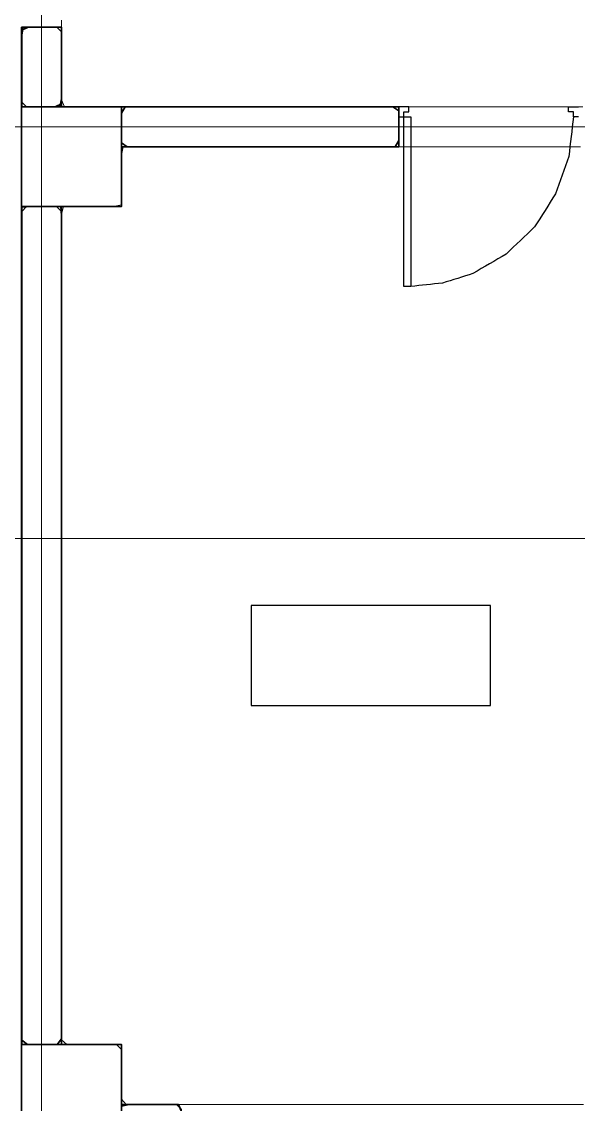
# Model space of a CAD drawing. Header units: metres. Extents: x 0 to 434, y -50 to 331.
# Drawn here: x 126.4 to 154.3, y 78.1 to 132.4 of the extents above; entities that cross this region are included whole.
import ezdxf

# ---------------------------------------------------------------- set-up
doc = ezdxf.new("R2010")
doc.units = ezdxf.units.M
for name, color, linetype in [('A-ANNO', 7, 'Continuous'), ('A-COLU', 7, 'Continuous'), ('A-DOOR', 7, 'Continuous'), ('A-MAT', 7, 'Continuous'), ('A-WALL', 7, 'Continuous')]:
    doc.layers.add(name, color=color, linetype=linetype)

msp = doc.modelspace()

# ---------------------------------------------------------------- linework, layer by layer
at = {"linetype": 'Continuous', "lineweight": 25}
msp.add_lwpolyline([(137.899, 98.127), (149.899, 98.127), (149.899, 103.127), (137.899, 103.127), (137.899, 98.127)], close=True, dxfattribs=at)
at = {"layer": 'A-ANNO', "linetype": 'Continuous', "lineweight": 18, "true_color": 0x000000}
for p, q in [((127.399, 224.487), (127.399, 36.119)), ((80.3, 127.127), (340.779, 127.127)), ((103.402, 106.484), (353.399, 106.484))]:
    msp.add_line(p, q, dxfattribs=at)
at = {"layer": 'A-COLU', "linetype": 'Continuous', "lineweight": 35, "true_color": 0x000000}
for points in [[(126.399, 128.127), (126.899, 128.127), (127.399, 128.127), (127.899, 128.127), (128.399, 128.127), (128.899, 128.127), (129.399, 128.127), (129.899, 128.127), (130.399, 128.127), (130.899, 128.127), (131.399, 128.127)], [(126.399, 123.127), (126.399, 123.627), (126.399, 124.127), (126.399, 124.627), (126.399, 125.127), (126.399, 125.627), (126.399, 126.127), (126.399, 126.627), (126.399, 127.127), (126.399, 127.627), (126.399, 128.127)], [(131.399, 128.127), (131.399, 127.627), (131.399, 127.127), (131.399, 126.627), (131.399, 126.127), (131.399, 125.627), (131.399, 125.127), (131.399, 124.627), (131.399, 124.127), (131.399, 123.627), (131.399, 123.127)], [(131.399, 123.127), (130.899, 123.127), (130.399, 123.127), (129.899, 123.127), (129.399, 123.127), (128.899, 123.127), (128.399, 123.127), (127.899, 123.127), (127.399, 123.127), (126.899, 123.127), (126.399, 123.127)], [(126.399, 81.127), (126.899, 81.127), (127.399, 81.127), (127.899, 81.127), (128.399, 81.127), (128.899, 81.127), (129.399, 81.127), (129.899, 81.127), (130.399, 81.127), (130.899, 81.127), (131.399, 81.127)], [(126.399, 76.127), (126.399, 76.627), (126.399, 77.127), (126.399, 77.627), (126.399, 78.127), (126.399, 78.627), (126.399, 79.127), (126.399, 79.627), (126.399, 80.127), (126.399, 80.627), (126.399, 81.127)], [(126.399, 78.127), (126.399, 78.627), (126.399, 79.127), (126.399, 79.627), (126.399, 80.127), (126.399, 80.627), (126.399, 81.127), (126.399, 81.127), (126.899, 81.127), (127.399, 81.127), (127.899, 81.127), (128.399, 81.127), (128.899, 81.127), (129.399, 81.127), (129.899, 81.127), (130.399, 81.127), (130.899, 81.127), (131.399, 81.127), (131.399, 80.627), (131.399, 80.127), (131.399, 79.627), (131.399, 79.127), (131.399, 78.627), (131.399, 78.127)], [(131.399, 81.127), (131.399, 80.627), (131.399, 80.127), (131.399, 79.627), (131.399, 79.127), (131.399, 78.627), (131.399, 78.127), (131.399, 77.627), (131.399, 77.127), (131.399, 76.627), (131.399, 76.127)]]:
    msp.add_lwpolyline(points, dxfattribs=at)
msp.add_lwpolyline([(126.399, 128.127), (126.899, 128.127), (127.399, 128.127), (127.899, 128.127), (128.399, 128.127), (128.899, 128.127), (129.399, 128.127), (129.899, 128.127), (130.399, 128.127), (130.899, 128.127), (131.399, 128.127), (131.399, 127.627), (131.399, 127.127), (131.399, 126.627), (131.399, 126.127), (131.399, 125.627), (131.399, 125.127), (131.399, 124.627), (131.399, 124.127), (131.399, 123.627), (131.399, 123.127), (130.899, 123.127), (130.399, 123.127), (129.899, 123.127), (129.399, 123.127), (128.899, 123.127), (128.399, 123.127), (127.899, 123.127), (127.399, 123.127), (126.899, 123.127), (126.399, 123.127), (126.399, 123.627), (126.399, 124.127), (126.399, 124.627), (126.399, 125.127), (126.399, 125.627), (126.399, 126.127), (126.399, 126.627), (126.399, 127.127), (126.399, 127.627), (126.399, 128.127)], close=True, dxfattribs=at)
at = {"layer": 'A-DOOR', "linetype": 'Continuous', "lineweight": 25, "true_color": 0x000000}
for points in [[(145.799, 128.127), (145.737, 128.127), (145.674, 128.127), (145.612, 128.127), (145.549, 128.127), (145.487, 128.127), (145.424, 128.127), (145.362, 128.127), (145.299, 128.127)], [(145.799, 127.877), (145.799, 127.908), (145.799, 127.939), (145.799, 127.97), (145.799, 128.002), (145.799, 128.033), (145.799, 128.064), (145.799, 128.095), (145.799, 128.127)], [(153.799, 128.127), (153.862, 128.127), (153.924, 128.127), (153.987, 128.127), (154.049, 128.127), (154.112, 128.127), (154.174, 128.127), (154.237, 128.127), (154.299, 128.127)], [(153.799, 127.877), (153.799, 127.908), (153.799, 127.939), (153.799, 127.97), (153.799, 128.002), (153.799, 128.033), (153.799, 128.064), (153.799, 128.095), (153.799, 128.127)], [(145.299, 127.627), (145.331, 127.627), (145.362, 127.627), (145.393, 127.627), (145.424, 127.627), (145.456, 127.627), (145.487, 127.627), (145.518, 127.627), (145.549, 127.627)], [(145.549, 127.877), (145.581, 127.877), (145.612, 127.877), (145.643, 127.877), (145.674, 127.877), (145.706, 127.877), (145.737, 127.877), (145.768, 127.877), (145.799, 127.877)], [(145.549, 127.627), (145.549, 127.658), (145.549, 127.689), (145.549, 127.72), (145.549, 127.752), (145.549, 127.783), (145.549, 127.814), (145.549, 127.845), (145.549, 127.877)], [(145.549, 119.127), (145.549, 119.627), (145.549, 120.127), (145.549, 120.627), (145.549, 121.127), (145.549, 121.627), (145.549, 122.127), (145.549, 122.627), (145.549, 123.127), (145.549, 123.627), (145.549, 124.127), (145.549, 124.627), (145.549, 125.127), (145.549, 125.627), (145.549, 126.127), (145.549, 126.627), (145.549, 127.127), (145.549, 127.627)], [(145.549, 127.627), (145.593, 127.627), (145.637, 127.627), (145.681, 127.627), (145.724, 127.627), (145.768, 127.627), (145.812, 127.627), (145.856, 127.627), (145.899, 127.627)], [(145.899, 127.627), (145.899, 127.127), (145.899, 126.627), (145.899, 126.127), (145.899, 125.627), (145.899, 125.127), (145.899, 124.627), (145.899, 124.127), (145.899, 123.627), (145.899, 123.127), (145.899, 122.627), (145.899, 122.127), (145.899, 121.627), (145.899, 121.127), (145.899, 120.627), (145.899, 120.127), (145.899, 119.627), (145.899, 119.127)], [(154.049, 127.877), (154.018, 127.877), (153.987, 127.877), (153.956, 127.877), (153.924, 127.877), (153.893, 127.877), (153.862, 127.877), (153.831, 127.877), (153.799, 127.877)], [(154.049, 127.627), (154.021, 127.379), (153.993, 127.131), (153.965, 126.883), (153.937, 126.635), (153.909, 126.387), (153.88, 126.139), (153.852, 125.89), (153.824, 125.642)], [(154.049, 127.627), (154.049, 127.658), (154.049, 127.689), (154.049, 127.72), (154.049, 127.752), (154.049, 127.783), (154.049, 127.814), (154.049, 127.845), (154.049, 127.877)], [(154.299, 127.627), (154.268, 127.627), (154.237, 127.627), (154.206, 127.627), (154.174, 127.627), (154.143, 127.627), (154.112, 127.627), (154.081, 127.627), (154.049, 127.627)], [(153.824, 125.642), (153.741, 125.408), (153.658, 125.174), (153.575, 124.939), (153.493, 124.705), (153.41, 124.471), (153.327, 124.236), (153.244, 124.002), (153.161, 123.768)], [(153.161, 123.768), (153.028, 123.56), (152.895, 123.352), (152.762, 123.145), (152.629, 122.937), (152.496, 122.729), (152.363, 122.522), (152.23, 122.314), (152.097, 122.106)], [(152.097, 122.106), (151.921, 121.937), (151.745, 121.767), (151.569, 121.598), (151.393, 121.428), (151.217, 121.259), (151.041, 121.089), (150.866, 120.92), (150.69, 120.75)], [(150.69, 120.75), (150.481, 120.628), (150.272, 120.506), (150.063, 120.384), (149.854, 120.262), (149.645, 120.14), (149.436, 120.018), (149.227, 119.896), (149.018, 119.774)], [(149.018, 119.774), (148.827, 119.713), (148.636, 119.653), (148.445, 119.592), (148.254, 119.532), (148.063, 119.471), (147.872, 119.411), (147.68, 119.351), (147.489, 119.29)], [(145.899, 119.127), (145.856, 119.127), (145.812, 119.127), (145.768, 119.127), (145.724, 119.127), (145.681, 119.127), (145.637, 119.127), (145.593, 119.127), (145.549, 119.127)], [(147.489, 119.29), (147.291, 119.27), (147.092, 119.249), (146.893, 119.229), (146.694, 119.208), (146.496, 119.188), (146.297, 119.168), (146.098, 119.147), (145.899, 119.127)]]:
    msp.add_lwpolyline(points, dxfattribs=at)
at = {"layer": 'A-MAT', "linetype": 'Continuous', "lineweight": 18, "true_color": 0x000000}
for points in [[(154.522, 128.127), (154.022, 128.127), (153.523, 128.127), (153.023, 128.127), (152.524, 128.127), (152.024, 128.127), (151.525, 128.127), (151.025, 128.127), (150.526, 128.127), (150.026, 128.127), (149.527, 128.127), (149.027, 128.127), (148.528, 128.127), (148.028, 128.127), (147.529, 128.127), (147.029, 128.127), (146.53, 128.127), (146.03, 128.127), (145.531, 128.127), (145.032, 128.127), (144.532, 128.127), (144.033, 128.127), (143.533, 128.127), (143.034, 128.127), (142.534, 128.127), (142.035, 128.127), (141.535, 128.127), (141.036, 128.127), (140.536, 128.127), (140.037, 128.127), (139.537, 128.127), (139.038, 128.127), (138.538, 128.127), (138.039, 128.127), (137.539, 128.127), (137.04, 128.127), (136.54, 128.127), (136.041, 128.127), (135.541, 128.127), (135.042, 128.127), (134.542, 128.127), (134.043, 128.127), (133.544, 128.127), (133.044, 128.127), (132.545, 128.127), (132.045, 128.127), (131.546, 128.127), (131.046, 128.127), (130.547, 128.127), (130.047, 128.127), (129.548, 128.127), (129.048, 128.127), (128.549, 128.127), (128.399, 128.477), (128.399, 128.976), (128.399, 129.476), (128.399, 129.975), (128.399, 130.475), (128.399, 130.974), (128.399, 131.474), (128.399, 131.973), (128.399, 132.473)], [(154.563, 78.127), (154.065, 78.127), (153.567, 78.127), (153.068, 78.127), (152.57, 78.127), (152.071, 78.127), (151.573, 78.127), (151.075, 78.127), (150.576, 78.127), (150.078, 78.127), (149.58, 78.127), (149.081, 78.127), (148.583, 78.127), (148.085, 78.127), (147.586, 78.127), (147.088, 78.127), (146.589, 78.127), (146.091, 78.127), (145.593, 78.127), (145.094, 78.127), (144.596, 78.127), (144.098, 78.127), (143.599, 78.127), (143.101, 78.127), (142.603, 78.127), (142.104, 78.127), (141.606, 78.127), (141.108, 78.127), (140.609, 78.127), (140.111, 78.127), (139.612, 78.127), (139.114, 78.127), (138.616, 78.127), (138.117, 78.127), (137.619, 78.127), (137.121, 78.127), (136.622, 78.127), (136.124, 78.127), (135.626, 78.127), (135.127, 78.127), (134.629, 78.127), (134.13, 78.127), (133.632, 78.127), (133.134, 78.127), (132.635, 78.127), (132.137, 78.127), (131.639, 78.127), (131.399, 78.386), (131.399, 78.884), (131.399, 79.382), (131.399, 79.881), (131.399, 80.379), (131.399, 80.878), (131.15, 81.127), (130.652, 81.127), (130.153, 81.127), (129.655, 81.127), (129.157, 81.127), (128.658, 81.127), (128.399, 81.366), (128.399, 81.864), (128.399, 82.363), (128.399, 82.861), (128.399, 83.36), (128.399, 83.858), (128.399, 84.356), (128.399, 84.855), (128.399, 85.353), (128.399, 85.851), (128.399, 86.35), (128.399, 86.848), (128.399, 87.346), (128.399, 87.845), (128.399, 88.343), (128.399, 88.841), (128.399, 89.34), (128.399, 89.838), (128.399, 90.337), (128.399, 90.835), (128.399, 91.333), (128.399, 91.832), (128.399, 92.33), (128.399, 92.828), (128.399, 93.327), (128.399, 93.825), (128.399, 94.323), (128.399, 94.822), (128.399, 95.32), (128.399, 95.819), (128.399, 96.317), (128.399, 96.815), (128.399, 97.314), (128.399, 97.812), (128.399, 98.31), (128.399, 98.809), (128.399, 99.307), (128.399, 99.805), (128.399, 100.304), (128.399, 100.802), (128.399, 101.301), (128.399, 101.799), (128.399, 102.297), (128.399, 102.796), (128.399, 103.294), (128.399, 103.792), (128.399, 104.291), (128.399, 104.789), (128.399, 105.287), (128.399, 105.786), (128.399, 106.284), (128.399, 106.782), (128.399, 107.281), (128.399, 107.779), (128.399, 108.278), (128.399, 108.776), (128.399, 109.274), (128.399, 109.773), (128.399, 110.271), (128.399, 110.769), (128.399, 111.268), (128.399, 111.766), (128.399, 112.264), (128.399, 112.763), (128.399, 113.261), (128.399, 113.76), (128.399, 114.258), (128.399, 114.756), (128.399, 115.255), (128.399, 115.753), (128.399, 116.251), (128.399, 116.75), (128.399, 117.248), (128.399, 117.746), (128.399, 118.245), (128.399, 118.743), (128.399, 119.241), (128.399, 119.74), (128.399, 120.238), (128.399, 120.737), (128.399, 121.235), (128.399, 121.733), (128.399, 122.232), (128.399, 122.73), (128.501, 123.127), (128.999, 123.127), (129.498, 123.127), (129.996, 123.127), (130.494, 123.127), (130.993, 123.127), (131.399, 123.219), (131.399, 123.717), (131.399, 124.215), (131.399, 124.714), (131.399, 125.212), (131.399, 125.71), (131.481, 126.127), (131.98, 126.127), (132.478, 126.127), (132.976, 126.127), (133.475, 126.127), (133.973, 126.127), (134.471, 126.127), (134.97, 126.127), (135.468, 126.127), (135.967, 126.127), (136.465, 126.127), (136.963, 126.127), (137.462, 126.127), (137.96, 126.127), (138.458, 126.127), (138.957, 126.127), (139.455, 126.127), (139.953, 126.127), (140.452, 126.127), (140.95, 126.127), (141.448, 126.127), (141.947, 126.127), (142.445, 126.127), (142.944, 126.127), (143.442, 126.127), (143.94, 126.127), (144.439, 126.127), (144.937, 126.127), (145.435, 126.127), (145.934, 126.127), (146.432, 126.127), (146.93, 126.127), (147.429, 126.127), (147.927, 126.127), (148.426, 126.127), (148.924, 126.127), (149.422, 126.127), (149.921, 126.127), (150.419, 126.127), (150.917, 126.127), (151.416, 126.127), (151.914, 126.127), (152.412, 126.127), (152.911, 126.127), (153.409, 126.127), (153.908, 126.127), (154.406, 126.127)], [(126.399, 78.101), (126.399, 78.596), (126.399, 79.092), (126.399, 79.588), (126.399, 80.083), (126.399, 80.579), (126.399, 81.075), (126.399, 81.57), (126.399, 82.066), (126.399, 82.562), (126.399, 83.057), (126.399, 83.553), (126.399, 84.048), (126.399, 84.544), (126.399, 85.04), (126.399, 85.535), (126.399, 86.031), (126.399, 86.527), (126.399, 87.022), (126.399, 87.518), (126.399, 88.014), (126.399, 88.509), (126.399, 89.005), (126.399, 89.501), (126.399, 89.996), (126.399, 90.492), (126.399, 90.988), (126.399, 91.483), (126.399, 91.979), (126.399, 92.475), (126.399, 92.97), (126.399, 93.466), (126.399, 93.962), (126.399, 94.457), (126.399, 94.953), (126.399, 95.448), (126.399, 95.944), (126.399, 96.44), (126.399, 96.935), (126.399, 97.431), (126.399, 97.927), (126.399, 98.422), (126.399, 98.918), (126.399, 99.414), (126.399, 99.909), (126.399, 100.405), (126.399, 100.901), (126.399, 101.396), (126.399, 101.892), (126.399, 102.388), (126.399, 102.883), (126.399, 103.379), (126.399, 103.875), (126.399, 104.37), (126.399, 104.866), (126.399, 105.362), (126.399, 105.857), (126.399, 106.353), (126.399, 106.848), (126.399, 107.344), (126.399, 107.84), (126.399, 108.335), (126.399, 108.831), (126.399, 109.327), (126.399, 109.822), (126.399, 110.318), (126.399, 110.814), (126.399, 111.309), (126.399, 111.805), (126.399, 112.301), (126.399, 112.796), (126.399, 113.292), (126.399, 113.788), (126.399, 114.283), (126.399, 114.779), (126.399, 115.275), (126.399, 115.77), (126.399, 116.266), (126.399, 116.762), (126.399, 117.257), (126.399, 117.753), (126.399, 118.248), (126.399, 118.744), (126.399, 119.24), (126.399, 119.735), (126.399, 120.231), (126.399, 120.727)], [(126.399, 78.114), (126.399, 78.612), (126.399, 79.11), (126.399, 79.607), (126.399, 80.105), (126.399, 80.603), (126.399, 81.101), (126.399, 81.599), (126.399, 82.097), (126.399, 82.595), (126.399, 83.092), (126.399, 83.59), (126.399, 84.088), (126.399, 84.586), (126.399, 85.084), (126.399, 85.582), (126.399, 86.08), (126.399, 86.577), (126.399, 87.075), (126.399, 87.573), (126.399, 88.071), (126.399, 88.569), (126.399, 89.067), (126.399, 89.564), (126.399, 90.062), (126.399, 90.56), (126.399, 91.058), (126.399, 91.556), (126.399, 92.054), (126.399, 92.552), (126.399, 93.049), (126.399, 93.547), (126.399, 94.045), (126.399, 94.543), (126.399, 95.041), (126.399, 95.539), (126.399, 96.037), (126.399, 96.534), (126.399, 97.032), (126.399, 97.53), (126.399, 98.028), (126.399, 98.526), (126.399, 99.024), (126.399, 99.522), (126.399, 100.019), (126.399, 100.517), (126.399, 101.015), (126.399, 101.513), (126.399, 102.011), (126.399, 102.509), (126.399, 103.007), (126.399, 103.504), (126.399, 104.002), (126.399, 104.5), (126.399, 104.998), (126.399, 105.496), (126.399, 105.994), (126.399, 106.492), (126.399, 106.989), (126.399, 107.487), (126.399, 107.985), (126.399, 108.483), (126.399, 108.981), (126.399, 109.479), (126.399, 109.977), (126.399, 110.474), (126.399, 110.972), (126.399, 111.47), (126.399, 111.968), (126.399, 112.466), (126.399, 112.964), (126.399, 113.461), (126.399, 113.959), (126.399, 114.457), (126.399, 114.955), (126.399, 115.453), (126.399, 115.951), (126.399, 116.449), (126.399, 116.946), (126.399, 117.444), (126.399, 117.942), (126.399, 118.44), (126.399, 118.938), (126.399, 119.436), (126.399, 119.934), (126.399, 120.431)], [(126.399, 111.466), (126.399, 110.968), (126.399, 110.47), (126.399, 109.972), (126.399, 109.474), (126.399, 108.977), (126.399, 108.479), (126.399, 107.981), (126.399, 107.483), (126.399, 106.985), (126.399, 106.487), (126.399, 105.989), (126.399, 105.492), (126.399, 104.994), (126.399, 104.496), (126.399, 103.998), (126.399, 103.5), (126.399, 103.002), (126.399, 102.504), (126.399, 102.007), (126.399, 101.509), (126.399, 101.011), (126.399, 100.513), (126.399, 100.015), (126.399, 99.517), (126.399, 99.019), (126.399, 98.522), (126.399, 98.024), (126.399, 97.526), (126.399, 97.028), (126.399, 96.53), (126.399, 96.032), (126.399, 95.534), (126.399, 95.037), (126.399, 94.539), (126.399, 94.041), (126.399, 93.543), (126.399, 93.045), (126.399, 92.547), (126.399, 92.049), (126.399, 91.552), (126.399, 91.054), (126.399, 90.556), (126.399, 90.058), (126.399, 89.56), (126.399, 89.062), (126.399, 88.564), (126.399, 88.067), (126.399, 87.569), (126.399, 87.071), (126.399, 86.573), (126.399, 86.075), (126.399, 85.577), (126.399, 85.08), (126.399, 84.582), (126.399, 84.084), (126.399, 83.586), (126.399, 83.088), (126.399, 82.59), (126.399, 82.092), (126.399, 81.595), (126.399, 81.097), (126.399, 80.599), (126.399, 80.101), (126.399, 79.603), (126.399, 79.105), (126.399, 78.607), (126.399, 78.11)]]:
    msp.add_lwpolyline(points, dxfattribs=at)
at = {"layer": 'A-WALL', "linetype": 'Continuous', "lineweight": 35, "true_color": 0x000000}
for points in [[(126.399, 132.127), (126.399, 131.627), (126.399, 131.127), (126.399, 130.627), (126.399, 130.127), (126.399, 129.627), (126.399, 129.127), (126.399, 128.627), (126.399, 128.127)], [(126.399, 132.127), (126.649, 132.127), (126.899, 132.127), (127.149, 132.127), (127.399, 132.127), (127.649, 132.127), (127.899, 132.127), (128.149, 132.127), (128.399, 132.127)], [(128.399, 128.127), (128.399, 128.627), (128.399, 129.127), (128.399, 129.627), (128.399, 130.127), (128.399, 130.627), (128.399, 131.127), (128.399, 131.627), (128.399, 132.127)], [(126.399, 128.127), (126.649, 128.127), (126.899, 128.127), (127.149, 128.127), (127.399, 128.127), (127.649, 128.127), (127.899, 128.127), (128.149, 128.127), (128.399, 128.127)], [(131.399, 126.127), (131.399, 126.377), (131.399, 126.627), (131.399, 126.877), (131.399, 127.127), (131.399, 127.377), (131.399, 127.627), (131.399, 127.877), (131.399, 128.127)], [(145.299, 128.127), (144.803, 128.127), (144.306, 128.127), (143.81, 128.127), (143.314, 128.127), (142.817, 128.127), (142.321, 128.127), (141.824, 128.127), (141.328, 128.127), (140.831, 128.127), (140.335, 128.127), (139.839, 128.127), (139.342, 128.127), (138.846, 128.127), (138.349, 128.127), (137.853, 128.127), (137.356, 128.127), (136.86, 128.127), (136.364, 128.127), (135.867, 128.127), (135.371, 128.127), (134.874, 128.127), (134.378, 128.127), (133.881, 128.127), (133.385, 128.127), (132.889, 128.127), (132.392, 128.127), (131.896, 128.127), (131.399, 128.127)], [(145.299, 128.127), (145.299, 127.877), (145.299, 127.627), (145.299, 127.377), (145.299, 127.127), (145.299, 126.877), (145.299, 126.627), (145.299, 126.377), (145.299, 126.127)], [(145.299, 126.127), (144.803, 126.127), (144.306, 126.127), (143.81, 126.127), (143.314, 126.127), (142.817, 126.127), (142.321, 126.127), (141.824, 126.127), (141.328, 126.127), (140.831, 126.127), (140.335, 126.127), (139.839, 126.127), (139.342, 126.127), (138.846, 126.127), (138.349, 126.127), (137.853, 126.127), (137.356, 126.127), (136.86, 126.127), (136.364, 126.127), (135.867, 126.127), (135.371, 126.127), (134.874, 126.127), (134.378, 126.127), (133.881, 126.127), (133.385, 126.127), (132.889, 126.127), (132.392, 126.127), (131.896, 126.127), (131.399, 126.127)], [(126.399, 123.127), (126.399, 122.633), (126.399, 122.138), (126.399, 121.644), (126.399, 121.15), (126.399, 120.656), (126.399, 120.162), (126.399, 119.668), (126.399, 119.174), (126.399, 118.68), (126.399, 118.186), (126.399, 117.691), (126.399, 117.197), (126.399, 116.703), (126.399, 116.209), (126.399, 115.715), (126.399, 115.221), (126.399, 114.727), (126.399, 114.233), (126.399, 113.738), (126.399, 113.244), (126.399, 112.75), (126.399, 112.256), (126.399, 111.762), (126.399, 111.268), (126.399, 110.774), (126.399, 110.28), (126.399, 109.786), (126.399, 109.291), (126.399, 108.797), (126.399, 108.303), (126.399, 107.809), (126.399, 107.315), (126.399, 106.821), (126.399, 106.327), (126.399, 105.833), (126.399, 105.338), (126.399, 104.844), (126.399, 104.35), (126.399, 103.856), (126.399, 103.362), (126.399, 102.868), (126.399, 102.374), (126.399, 101.88), (126.399, 101.386), (126.399, 100.891), (126.399, 100.397), (126.399, 99.903), (126.399, 99.409), (126.399, 98.915), (126.399, 98.421), (126.399, 97.927), (126.399, 97.433), (126.399, 96.938), (126.399, 96.444), (126.399, 95.95), (126.399, 95.456), (126.399, 94.962), (126.399, 94.468), (126.399, 93.974), (126.399, 93.48), (126.399, 92.986), (126.399, 92.491), (126.399, 91.997), (126.399, 91.503), (126.399, 91.009), (126.399, 90.515), (126.399, 90.021), (126.399, 89.527), (126.399, 89.033), (126.399, 88.538), (126.399, 88.044), (126.399, 87.55), (126.399, 87.056), (126.399, 86.562), (126.399, 86.068), (126.399, 85.574), (126.399, 85.08), (126.399, 84.586), (126.399, 84.091), (126.399, 83.597), (126.399, 83.103), (126.399, 82.609), (126.399, 82.115), (126.399, 81.621), (126.399, 81.127)], [(128.399, 123.127), (128.149, 123.127), (127.899, 123.127), (127.649, 123.127), (127.399, 123.127), (127.149, 123.127), (126.899, 123.127), (126.649, 123.127), (126.399, 123.127)], [(128.399, 81.127), (128.399, 81.621), (128.399, 82.115), (128.399, 82.609), (128.399, 83.103), (128.399, 83.597), (128.399, 84.091), (128.399, 84.586), (128.399, 85.08), (128.399, 85.574), (128.399, 86.068), (128.399, 86.562), (128.399, 87.056), (128.399, 87.55), (128.399, 88.044), (128.399, 88.538), (128.399, 89.033), (128.399, 89.527), (128.399, 90.021), (128.399, 90.515), (128.399, 91.009), (128.399, 91.503), (128.399, 91.997), (128.399, 92.491), (128.399, 92.986), (128.399, 93.48), (128.399, 93.974), (128.399, 94.468), (128.399, 94.962), (128.399, 95.456), (128.399, 95.95), (128.399, 96.444), (128.399, 96.938), (128.399, 97.433), (128.399, 97.927), (128.399, 98.421), (128.399, 98.915), (128.399, 99.409), (128.399, 99.903), (128.399, 100.397), (128.399, 100.891), (128.399, 101.386), (128.399, 101.88), (128.399, 102.374), (128.399, 102.868), (128.399, 103.362), (128.399, 103.856), (128.399, 104.35), (128.399, 104.844), (128.399, 105.338), (128.399, 105.833), (128.399, 106.327), (128.399, 106.821), (128.399, 107.315), (128.399, 107.809), (128.399, 108.303), (128.399, 108.797), (128.399, 109.291), (128.399, 109.786), (128.399, 110.28), (128.399, 110.774), (128.399, 111.268), (128.399, 111.762), (128.399, 112.256), (128.399, 112.75), (128.399, 113.244), (128.399, 113.738), (128.399, 114.233), (128.399, 114.727), (128.399, 115.221), (128.399, 115.715), (128.399, 116.209), (128.399, 116.703), (128.399, 117.197), (128.399, 117.691), (128.399, 118.186), (128.399, 118.68), (128.399, 119.174), (128.399, 119.668), (128.399, 120.162), (128.399, 120.656), (128.399, 121.15), (128.399, 121.644), (128.399, 122.138), (128.399, 122.633), (128.399, 123.127)], [(126.399, 81.127), (126.649, 81.127), (126.899, 81.127), (127.149, 81.127), (127.399, 81.127), (127.649, 81.127), (127.899, 81.127), (128.149, 81.127), (128.399, 81.127)]]:
    msp.add_lwpolyline(points, dxfattribs=at)
for points in [[(126.4, 128.127), (126.4, 128.607), (126.4, 129.087), (126.4, 129.567), (126.4, 130.047), (126.4, 130.527), (126.4, 131.007), (126.4, 131.487), (126.4, 131.967), (126.72, 132.127), (127.2, 132.127), (127.68, 132.127), (128.16, 132.127), (128.4, 131.887), (128.4, 131.407), (128.4, 130.927), (128.4, 130.447), (128.4, 129.967), (128.4, 129.487), (128.4, 129.007), (128.4, 128.527), (128.32, 128.127), (127.84, 128.127), (127.36, 128.127), (126.88, 128.127), (126.4, 128.127)], [(128.4, 132.127), (128.4, 131.647), (128.4, 131.167), (128.4, 130.687), (128.4, 130.207), (128.4, 129.727), (128.4, 129.247), (128.4, 128.767), (128.4, 128.287), (128.08, 128.127), (127.6, 128.127), (127.12, 128.127), (126.64, 128.127), (126.4, 128.367), (126.4, 128.847), (126.4, 129.327), (126.4, 129.807), (126.4, 130.287), (126.4, 130.767), (126.4, 131.247), (126.4, 131.727), (126.48, 132.127), (126.96, 132.127), (127.44, 132.127), (127.92, 132.127), (128.4, 132.127)], [(145.3, 128.127), (145.3, 127.63), (145.3, 127.133), (145.3, 126.636), (145.3, 126.14), (144.815, 126.127), (144.318, 126.127), (143.822, 126.127), (143.325, 126.127), (142.828, 126.127), (142.331, 126.127), (141.834, 126.127), (141.337, 126.127), (140.84, 126.127), (140.343, 126.127), (139.847, 126.127), (139.35, 126.127), (138.853, 126.127), (138.356, 126.127), (137.859, 126.127), (137.362, 126.127), (136.865, 126.127), (136.368, 126.127), (135.872, 126.127), (135.375, 126.127), (134.878, 126.127), (134.381, 126.127), (133.884, 126.127), (133.387, 126.127), (132.89, 126.127), (132.393, 126.127), (131.897, 126.127), (131.4, 126.127), (131.4, 126.624), (131.4, 127.121), (131.4, 127.618), (131.4, 128.115), (131.884, 128.127), (132.381, 128.127), (132.878, 128.127), (133.375, 128.127), (133.872, 128.127), (134.368, 128.127), (134.865, 128.127), (135.362, 128.127), (135.859, 128.127), (136.356, 128.127), (136.853, 128.127), (137.35, 128.127), (137.847, 128.127), (138.343, 128.127), (138.84, 128.127), (139.337, 128.127), (139.834, 128.127), (140.331, 128.127), (140.828, 128.127), (141.325, 128.127), (141.822, 128.127), (142.318, 128.127), (142.815, 128.127), (143.312, 128.127), (143.809, 128.127), (144.306, 128.127), (144.803, 128.127), (145.3, 128.127)], [(142.52, 128.127), (143.017, 128.127), (143.513, 128.127), (144.01, 128.127), (144.507, 128.127), (145.004, 128.127), (145.3, 127.926), (145.3, 127.429), (145.3, 126.932), (145.3, 126.435), (145.111, 126.127), (144.614, 126.127), (144.117, 126.127), (143.62, 126.127), (143.123, 126.127), (142.627, 126.127), (142.13, 126.127), (141.633, 126.127), (141.136, 126.127), (140.639, 126.127), (140.142, 126.127), (139.645, 126.127), (139.148, 126.127), (138.652, 126.127), (138.155, 126.127), (137.658, 126.127), (137.161, 126.127), (136.664, 126.127), (136.167, 126.127), (135.67, 126.127), (135.173, 126.127), (134.677, 126.127), (134.18, 126.127), (133.683, 126.127), (133.186, 126.127), (132.689, 126.127), (132.192, 126.127), (131.695, 126.127), (131.4, 126.328), (131.4, 126.825), (131.4, 127.322), (131.4, 127.819), (131.588, 128.127), (132.085, 128.127), (132.582, 128.127), (133.079, 128.127), (133.576, 128.127), (134.073, 128.127), (134.57, 128.127), (135.067, 128.127), (135.563, 128.127), (136.06, 128.127), (136.557, 128.127), (137.054, 128.127), (137.551, 128.127), (138.048, 128.127), (138.545, 128.127), (139.042, 128.127), (139.538, 128.127), (140.035, 128.127), (140.532, 128.127), (141.029, 128.127), (141.526, 128.127), (142.023, 128.127), (142.52, 128.127)], [(128.4, 81.127), (127.903, 81.127), (127.405, 81.127), (126.908, 81.127), (126.411, 81.127), (126.4, 81.613), (126.4, 82.11), (126.4, 82.607), (126.4, 83.104), (126.4, 83.602), (126.4, 84.099), (126.4, 84.596), (126.4, 85.093), (126.4, 85.59), (126.4, 86.088), (126.4, 86.585), (126.4, 87.082), (126.4, 87.579), (126.4, 88.076), (126.4, 88.573), (126.4, 89.071), (126.4, 89.568), (126.4, 90.065), (126.4, 90.562), (126.4, 91.059), (126.4, 91.556), (126.4, 92.054), (126.4, 92.551), (126.4, 93.048), (126.4, 93.545), (126.4, 94.042), (126.4, 94.54), (126.4, 95.037), (126.4, 95.534), (126.4, 96.031), (126.4, 96.528), (126.4, 97.025), (126.4, 97.523), (126.4, 98.02), (126.4, 98.517), (126.4, 99.014), (126.4, 99.511), (126.4, 100.008), (126.4, 100.506), (126.4, 101.003), (126.4, 101.5), (126.4, 101.997), (126.4, 102.494), (126.4, 102.991), (126.4, 103.489), (126.4, 103.986), (126.4, 104.483), (126.4, 104.98), (126.4, 105.477), (126.4, 105.975), (126.4, 106.472), (126.4, 106.969), (126.4, 107.466), (126.4, 107.963), (126.4, 108.46), (126.4, 108.958), (126.4, 109.455), (126.4, 109.952), (126.4, 110.449), (126.4, 110.946), (126.4, 111.443), (126.4, 111.941), (126.4, 112.438), (126.4, 112.935), (126.4, 113.432), (126.4, 113.929), (126.4, 114.427), (126.4, 114.924), (126.4, 115.421), (126.4, 115.918), (126.4, 116.415), (126.4, 116.912), (126.4, 117.41), (126.4, 117.907), (126.4, 118.404), (126.4, 118.901), (126.4, 119.398), (126.4, 119.895), (126.4, 120.393), (126.4, 120.89), (126.4, 121.387), (126.4, 121.884), (126.4, 122.381), (126.4, 122.878), (126.648, 123.127), (127.146, 123.127), (127.643, 123.127), (128.14, 123.127), (128.4, 122.89), (128.4, 122.393), (128.4, 121.895), (128.4, 121.398), (128.4, 120.901), (128.4, 120.404), (128.4, 119.907), (128.4, 119.41), (128.4, 118.912), (128.4, 118.415), (128.4, 117.918), (128.4, 117.421), (128.4, 116.924), (128.4, 116.427), (128.4, 115.929), (128.4, 115.432), (128.4, 114.935), (128.4, 114.438), (128.4, 113.941), (128.4, 113.443), (128.4, 112.946), (128.4, 112.449), (128.4, 111.952), (128.4, 111.455), (128.4, 110.958), (128.4, 110.46), (128.4, 109.963), (128.4, 109.466), (128.4, 108.969), (128.4, 108.472), (128.4, 107.975), (128.4, 107.477), (128.4, 106.98), (128.4, 106.483), (128.4, 105.986), (128.4, 105.489), (128.4, 104.991), (128.4, 104.494), (128.4, 103.997), (128.4, 103.5), (128.4, 103.003), (128.4, 102.506), (128.4, 102.008), (128.4, 101.511), (128.4, 101.014), (128.4, 100.517), (128.4, 100.02), (128.4, 99.523), (128.4, 99.025), (128.4, 98.528), (128.4, 98.031), (128.4, 97.534), (128.4, 97.037), (128.4, 96.54), (128.4, 96.042), (128.4, 95.545), (128.4, 95.048), (128.4, 94.551), (128.4, 94.054), (128.4, 93.556), (128.4, 93.059), (128.4, 92.562), (128.4, 92.065), (128.4, 91.568), (128.4, 91.071), (128.4, 90.573), (128.4, 90.076), (128.4, 89.579), (128.4, 89.082), (128.4, 88.585), (128.4, 88.088), (128.4, 87.59), (128.4, 87.093), (128.4, 86.596), (128.4, 86.099), (128.4, 85.602), (128.4, 85.104), (128.4, 84.607), (128.4, 84.11), (128.4, 83.613), (128.4, 83.116), (128.4, 82.619), (128.4, 82.121), (128.4, 81.624), (128.4, 81.127)], [(126.4, 100.727), (126.4, 101.224), (126.4, 101.721), (126.4, 102.219), (126.4, 102.716), (126.4, 103.213), (126.4, 103.71), (126.4, 104.207), (126.4, 104.704), (126.4, 105.202), (126.4, 105.699), (126.4, 106.196), (126.4, 106.693), (126.4, 107.19), (126.4, 107.688), (126.4, 108.185), (126.4, 108.682), (126.4, 109.179), (126.4, 109.676), (126.4, 110.173), (126.4, 110.671), (126.4, 111.168), (126.4, 111.665), (126.4, 112.162), (126.4, 112.659), (126.4, 113.156), (126.4, 113.654), (126.4, 114.151), (126.4, 114.648), (126.4, 115.145), (126.4, 115.642), (126.4, 116.14), (126.4, 116.637), (126.4, 117.134), (126.4, 117.631), (126.4, 118.128), (126.4, 118.625), (126.4, 119.123), (126.4, 119.62), (126.4, 120.117), (126.4, 120.614), (126.4, 121.111), (126.4, 121.608), (126.4, 122.106), (126.4, 122.603), (126.4, 123.1), (126.87, 123.127), (127.367, 123.127), (127.864, 123.127), (128.361, 123.127), (128.4, 122.668), (128.4, 122.171), (128.4, 121.674), (128.4, 121.177), (128.4, 120.68), (128.4, 120.182), (128.4, 119.685), (128.4, 119.188), (128.4, 118.691), (128.4, 118.194), (128.4, 117.697), (128.4, 117.199), (128.4, 116.702), (128.4, 116.205), (128.4, 115.708), (128.4, 115.211), (128.4, 114.714), (128.4, 114.216), (128.4, 113.719), (128.4, 113.222), (128.4, 112.725), (128.4, 112.228), (128.4, 111.73), (128.4, 111.233), (128.4, 110.736), (128.4, 110.239), (128.4, 109.742), (128.4, 109.245), (128.4, 108.747), (128.4, 108.25), (128.4, 107.753), (128.4, 107.256), (128.4, 106.759), (128.4, 106.262), (128.4, 105.764), (128.4, 105.267), (128.4, 104.77), (128.4, 104.273), (128.4, 103.776), (128.4, 103.278), (128.4, 102.781), (128.4, 102.284), (128.4, 101.787), (128.4, 101.29), (128.4, 100.793), (128.4, 100.295), (128.4, 99.798), (128.4, 99.301), (128.4, 98.804), (128.4, 98.307), (128.4, 97.81), (128.4, 97.312), (128.4, 96.815), (128.4, 96.318), (128.4, 95.821), (128.4, 95.324), (128.4, 94.827), (128.4, 94.329), (128.4, 93.832), (128.4, 93.335), (128.4, 92.838), (128.4, 92.341), (128.4, 91.843), (128.4, 91.346), (128.4, 90.849), (128.4, 90.352), (128.4, 89.855), (128.4, 89.358), (128.4, 88.86), (128.4, 88.363), (128.4, 87.866), (128.4, 87.369), (128.4, 86.872), (128.4, 86.375), (128.4, 85.877), (128.4, 85.38), (128.4, 84.883), (128.4, 84.386), (128.4, 83.889), (128.4, 83.391), (128.4, 82.894), (128.4, 82.397), (128.4, 81.9), (128.4, 81.403), (128.178, 81.127), (127.681, 81.127), (127.184, 81.127), (126.687, 81.127), (126.4, 81.337), (126.4, 81.834), (126.4, 82.332), (126.4, 82.829), (126.4, 83.326), (126.4, 83.823), (126.4, 84.32), (126.4, 84.817), (126.4, 85.315), (126.4, 85.812), (126.4, 86.309), (126.4, 86.806), (126.4, 87.303), (126.4, 87.801), (126.4, 88.298), (126.4, 88.795), (126.4, 89.292), (126.4, 89.789), (126.4, 90.286), (126.4, 90.784), (126.4, 91.281), (126.4, 91.778), (126.4, 92.275), (126.4, 92.772), (126.4, 93.269), (126.4, 93.767), (126.4, 94.264), (126.4, 94.761), (126.4, 95.258), (126.4, 95.755), (126.4, 96.253), (126.4, 96.75), (126.4, 97.247), (126.4, 97.744), (126.4, 98.241), (126.4, 98.738), (126.4, 99.236), (126.4, 99.733), (126.4, 100.23), (126.4, 100.727)], [(131.4, 76.127), (131.4, 76.603), (131.4, 77.079), (131.4, 77.556), (131.4, 78.032), (131.781, 78.127), (132.257, 78.127), (132.733, 78.127), (133.209, 78.127), (133.685, 78.127), (134.162, 78.127), (134.4, 77.889), (134.4, 77.413), (134.4, 76.937), (134.4, 76.46), (134.257, 76.127), (133.781, 76.127), (133.305, 76.127), (132.828, 76.127), (132.352, 76.127), (131.876, 76.127), (131.4, 76.127)], [(131.4, 78.127), (131.876, 78.127), (132.352, 78.127), (132.828, 78.127), (133.305, 78.127), (133.781, 78.127), (134.257, 78.127), (134.4, 77.794), (134.4, 77.318), (134.4, 76.841), (134.4, 76.365), (134.162, 76.127), (133.685, 76.127), (133.209, 76.127), (132.733, 76.127), (132.257, 76.127), (131.781, 76.127), (131.4, 76.222), (131.4, 76.699), (131.4, 77.175), (131.4, 77.651), (131.4, 78.127)]]:
    msp.add_lwpolyline(points, close=True, dxfattribs=at)

doc.saveas('drawing.dxf')
